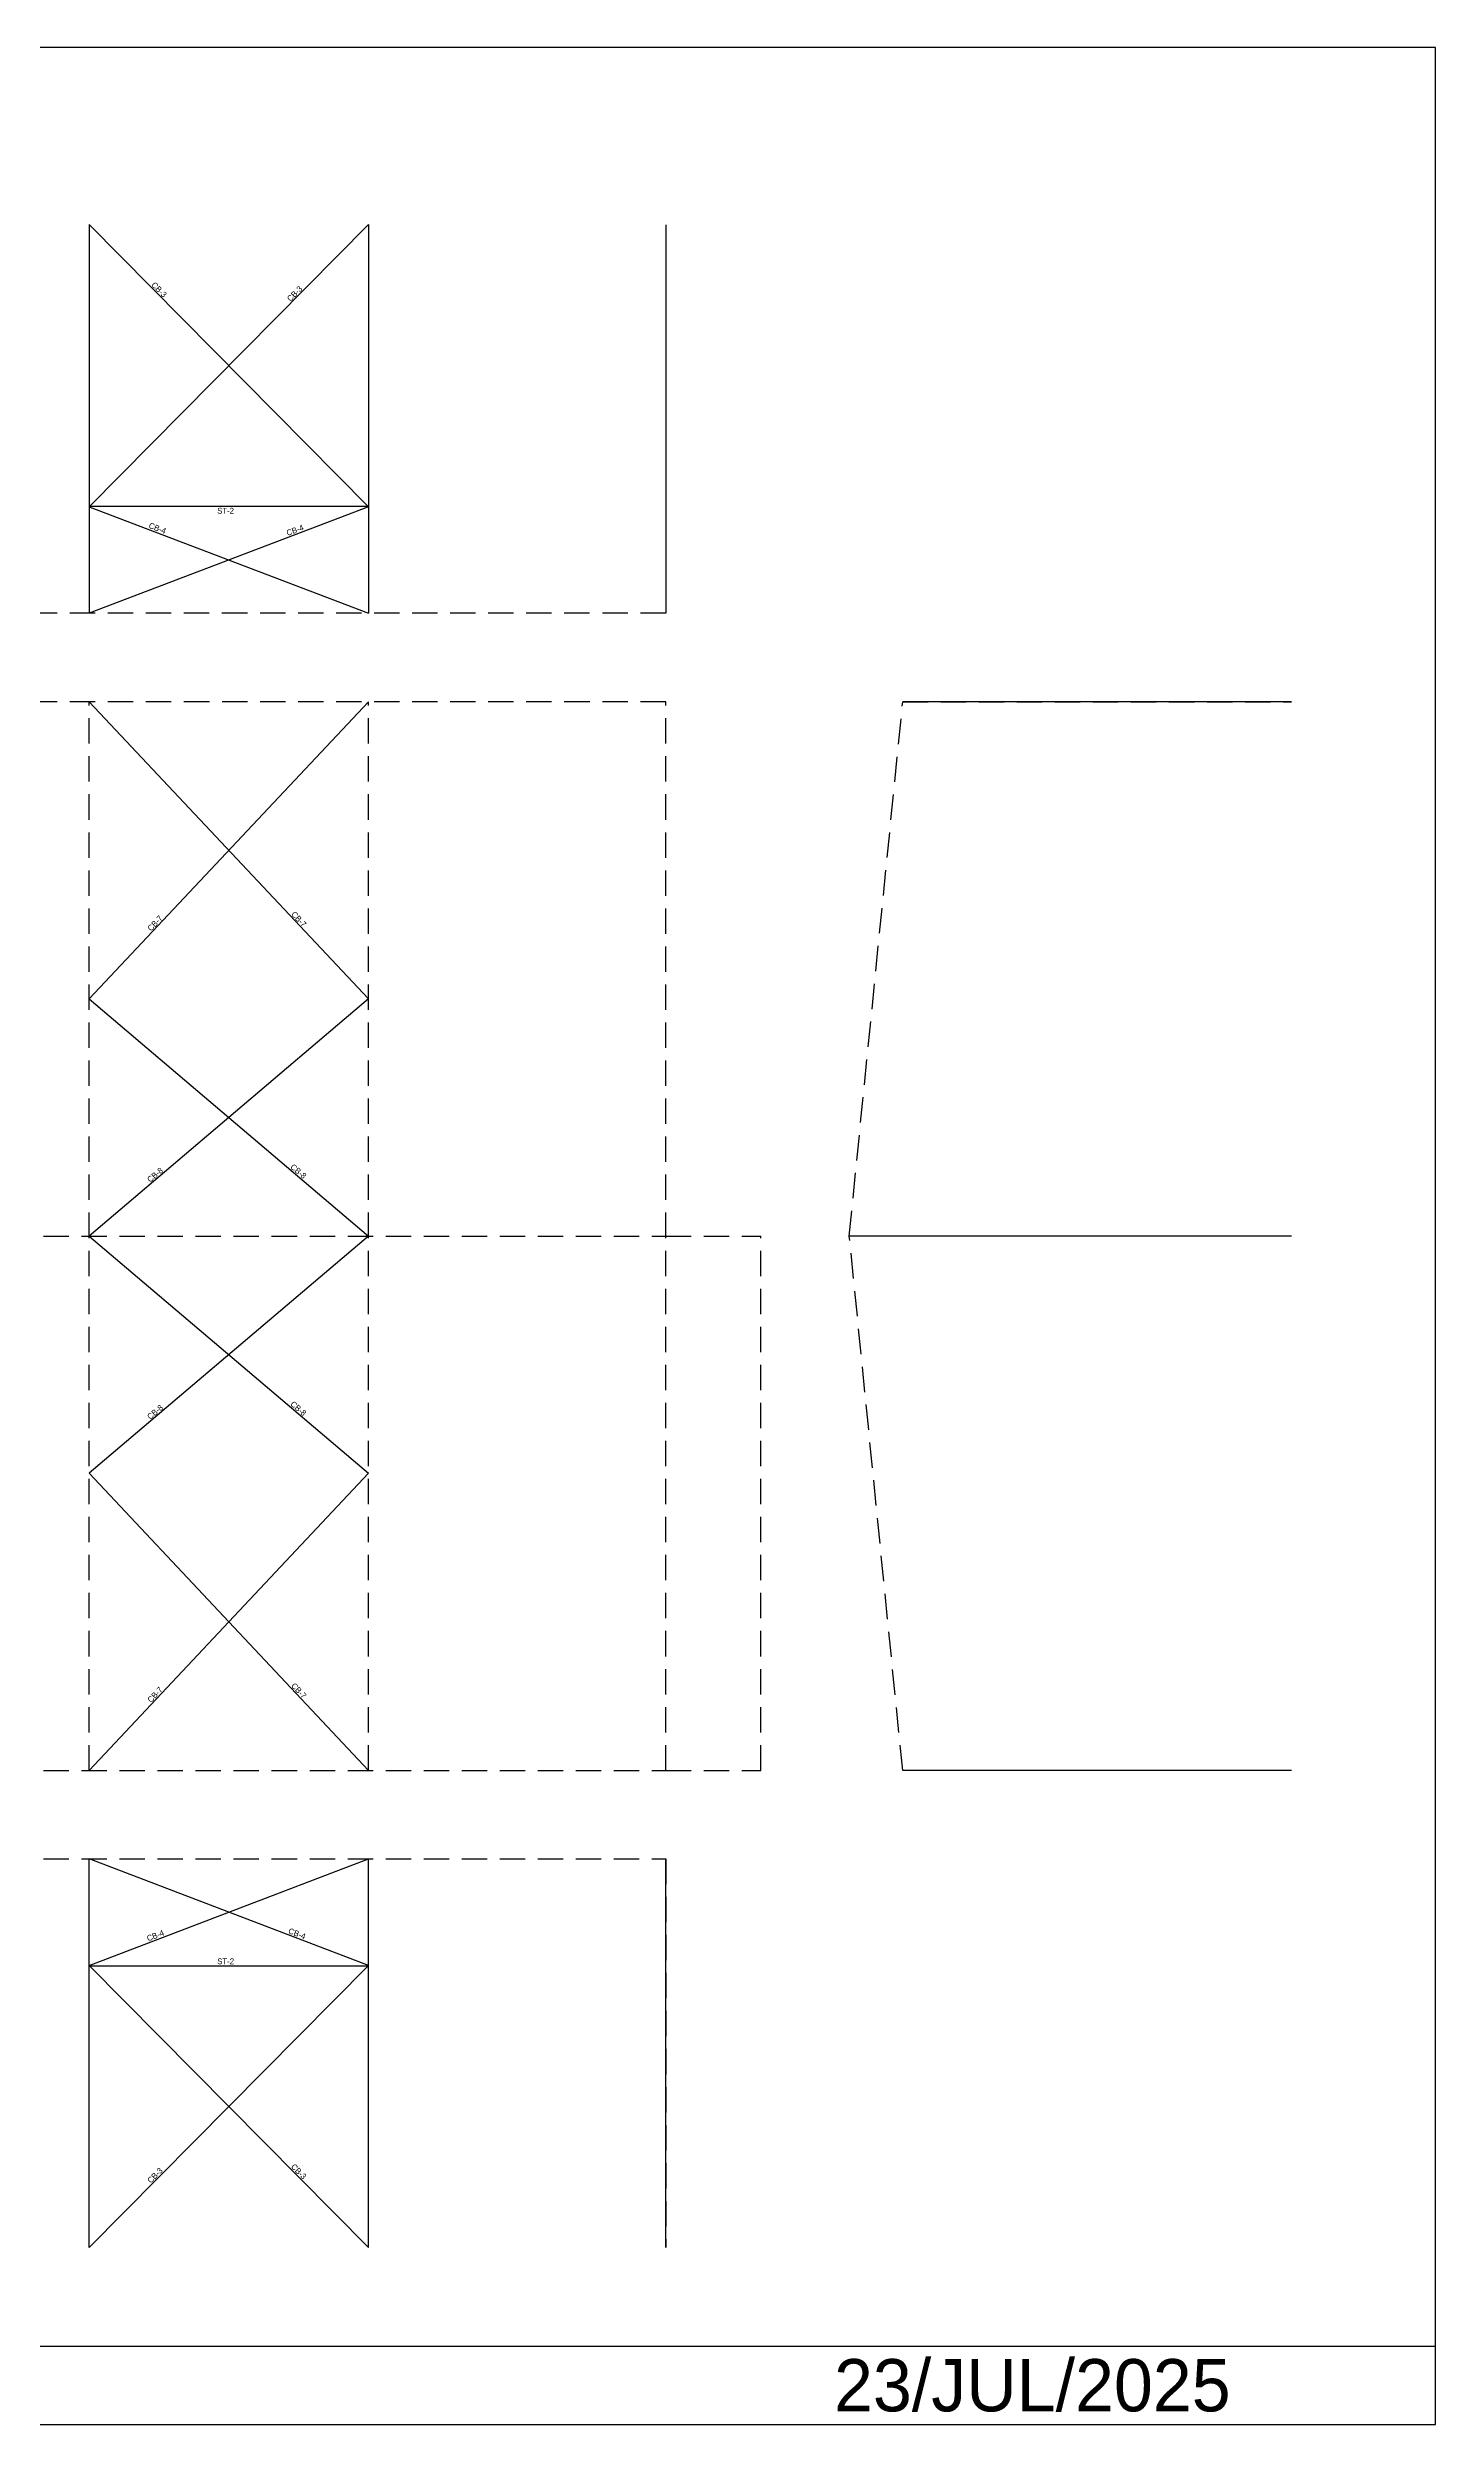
# Model space of a CAD drawing. Extents: x -14181 to 52451, y -13808 to 36223.
# Drawn here: x 23274 to 52451, y -13751 to 36223 of the extents above; entities that cross this region are included whole.
import ezdxf

# ---------------------------------------------------------------- set-up
doc = ezdxf.new("R2010")
doc.units = 0
doc.linetypes.add('CONTIN', pattern=[0])
doc.linetypes.add('DASHED', pattern=[799.57, 533.05, -266.52])
doc.layers.get('0').update_dxf_attribs({"linetype": 'CONTIN'})
for name, color, linetype in [('16', 7, 'CONTIN'), ('2', 7, 'CONTIN'), ('23', 7, 'DASHED'), ('3', 7, 'CONTIN'), ('4', 5, 'CONTIN'), ('8', 5, 'DASHED')]:
    doc.layers.add(name, color=color, linetype=linetype)

msp = doc.modelspace()

# ---------------------------------------------------------------- linework, layer by layer
for p, q in [((52450.918, 36223.133), (-14180.92, 36223.133)), ((52450.918, -13750.743), (52450.918, 36223.133)), ((-14180.92, -12101.605), (52450.918, -12101.605)), ((-14180.92, -13750.743), (52450.918, -13750.743))]:
    msp.add_line(p, q)
at = {"layer": '2'}
for p, q in [((30006.908, 26575.463), (24162.309, 26575.848)), ((24162.699, -4105.049), (30007.299, -4105.049))]:
    msp.add_line(p, q, dxfattribs=at)
at = {"layer": '23'}
for p, q in [((24150, 0), (24150, 22470)), ((30020, 0), (30020, 22470))]:
    msp.add_line(p, q, dxfattribs=at)
at = {"layer": '3'}
for p, q in [((30020, 32499.111), (24149.607, 26569.498)), ((24150, 32499.498), (30019.609, 26569.109)), ((30019.609, 26569.109), (24149.463, 24329.498)), ((24149.607, 26569.498), (30019.461, 24329.109)), ((24150, 22470), (30020, 16220.601)), ((30020, 22470), (24150, 16220.601)), ((24150, 16220.601), (30020, 11235)), ((30020, 16220.601), (24150, 11235)), ((24150, 11235), (30020, 6249.4)), ((30020, 11235), (24150, 6249.4)), ((24150, 6249.4), (30020, 0)), ((30020, 6249.4), (24150, 0)), ((24150, -4098.699), (30020, -1858.7)), ((30020, -4098.699), (24150, -1858.7)), ((24150, -10028.699), (30020, -4098.699)), ((30020, -10028.699), (24150, -4098.699))]:
    msp.add_line(p, q, dxfattribs=at)
at = {"layer": '4'}
for p, q in [((24150, 32499.498), (24149.463, 24329.498)), ((30020, 32499.111), (30019.461, 24329.109)), ((36270, 32498.697), (36269.461, 24328.697)), ((49422.199, 22470), (41252.199, 22470)), ((49422.199, 11235), (40128.699, 11234.999)), ((49422.199, 0), (41252.199, 0)), ((24150, -10028.699), (24150, -1858.7)), ((30020, -10028.699), (30020, -1858.7)), ((36270, -10028.699), (36270, -1858.7))]:
    msp.add_line(p, q, dxfattribs=at)
at = {"layer": '8'}
for p, q in [((36270, 32498.697), (36269.461, 24328.697)), ((36269.461, 24328.697), (-0.54, 24331.092)), ((36270, 22470), (0, 22470)), ((36270, 0), (36270, 22470)), ((40128.699, 11234.999), (41252.199, 22470)), ((41252.199, 22470), (49422.199, 22470)), ((0, 11235), (36270, 11235)), ((36270, 11235), (38270, 11235)), ((38270, 0), (38270, 11235)), ((41252.199, 0), (40128.699, 11234.999)), ((0, 0), (36270, 0)), ((36270, 0), (38270, 0)), ((49422.199, 0), (41252.199, 0)), ((0, -1858.7), (36270, -1858.7)), ((36270, -1858.7), (36270, -10028.699))]:
    msp.add_line(p, q, dxfattribs=at)

# ---------------------------------------------------------------- texts
msp.add_text('23/JUL/2025', height=1099.425).set_placement((39807.527, -13475.888))
at = {"layer": '16'}
for s, rotation, p in [('CB-3', 314.705, (25445.873, 31220.686)), ('CB-3', 45.288, (28380.85, 30873.904)), ('ST-2', 359.996, (26840.758, 26423.27)), ('CB-4', 339.109, (25389.262, 26126.83)), ('CB-4', 20.883, (28324.252, 25952.768)), ('CB-7', -46.793, (28385.561, 17991.162)), ('CB-7', 46.793, (25450.559, 17635.699)), ('CB-8', 40.342, (25431.646, 12354.03)), ('CB-8', -40.342, (28366.65, 12669.731)), ('CB-8', 40.342, (25431.646, 7368.429)), ('CB-8', -40.342, (28366.65, 7684.131)), ('CB-7', 46.793, (25450.559, 1415.099)), ('CB-7', -46.793, (28385.561, 1770.562)), ('CB-4', 20.887, (25389.684, -3595.155)), ('CB-4', 339.113, (28324.686, -3421.284)), ('CB-3', 45.291, (25445.959, -8689.015)), ('CB-3', 314.709, (28380.959, -8342.424))]:
    msp.add_text(s, height=121.92, rotation=rotation, dxfattribs=at).set_placement(p)
msp.add_text('ST-2', height=121.92, dxfattribs=at).set_placement((26841.162, -4074.569))

doc.saveas('drawing.dxf')
